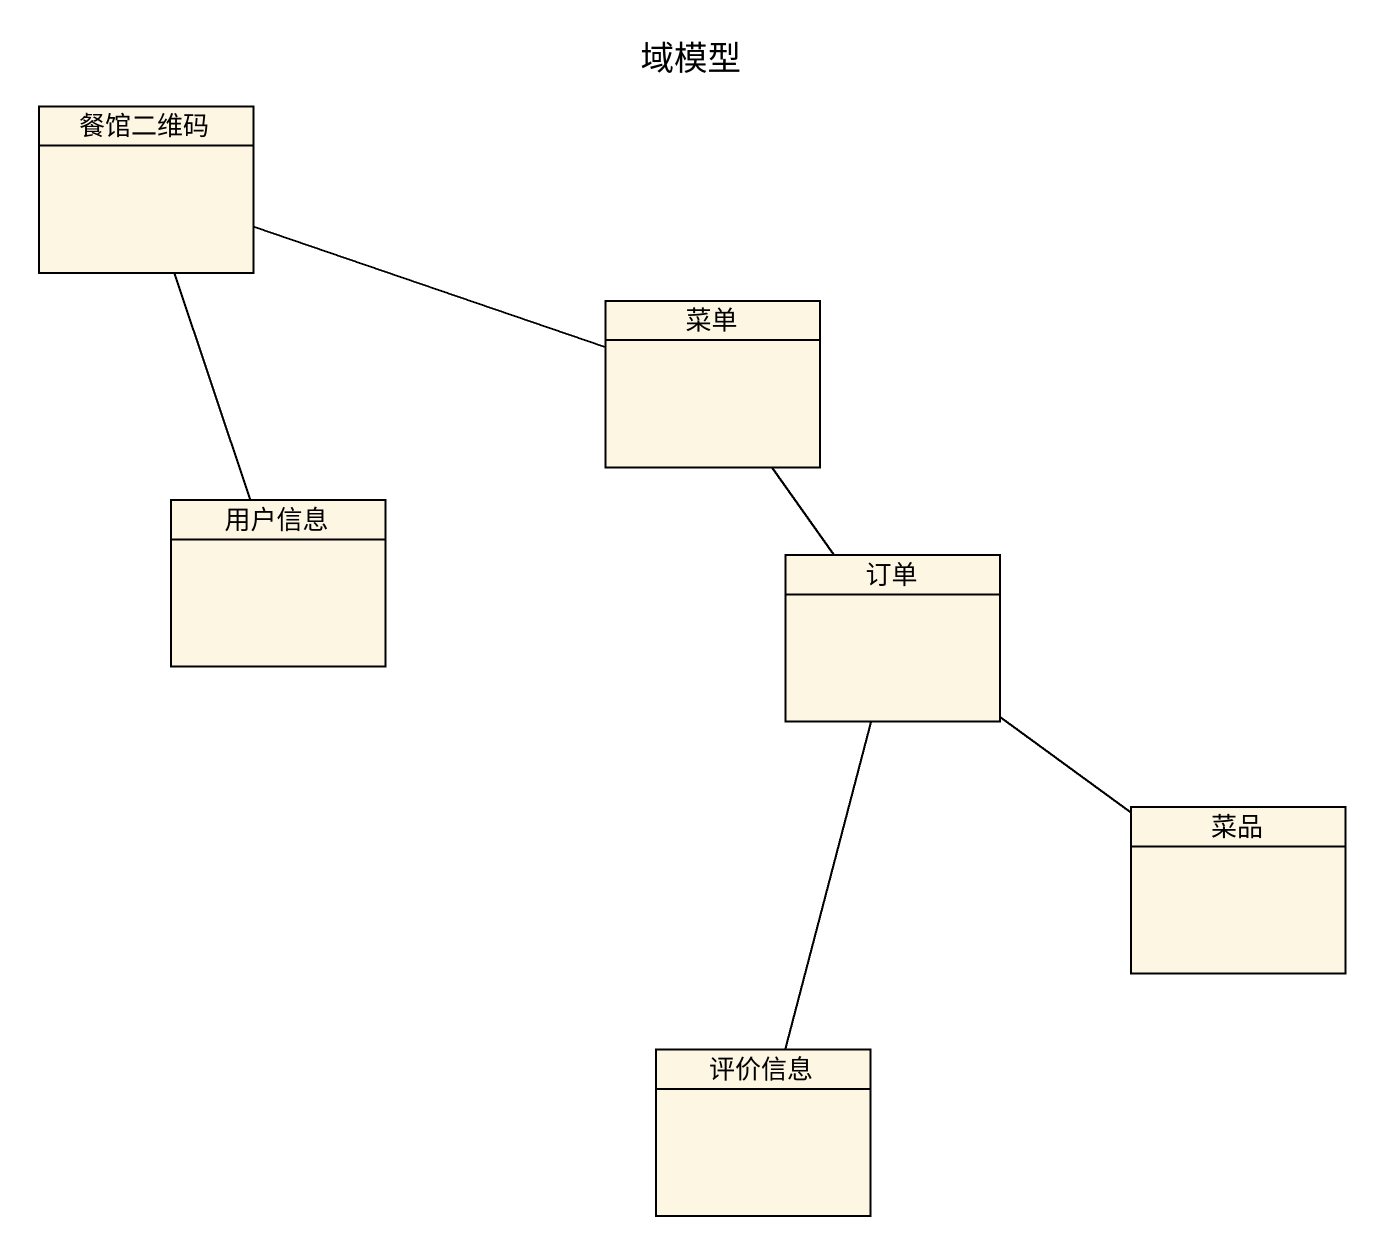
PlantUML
@startuml
title 域模型
hide circle
hide empty members
class 餐馆二维码
class 菜单
class 用户信息
class 订单
class 菜品
class 评价信息
餐馆二维码 -right- 菜单
菜单 -- 订单
用户信息 -up- 餐馆二维码
订单 -- 菜品
订单 -- 评价信息
@enduml
